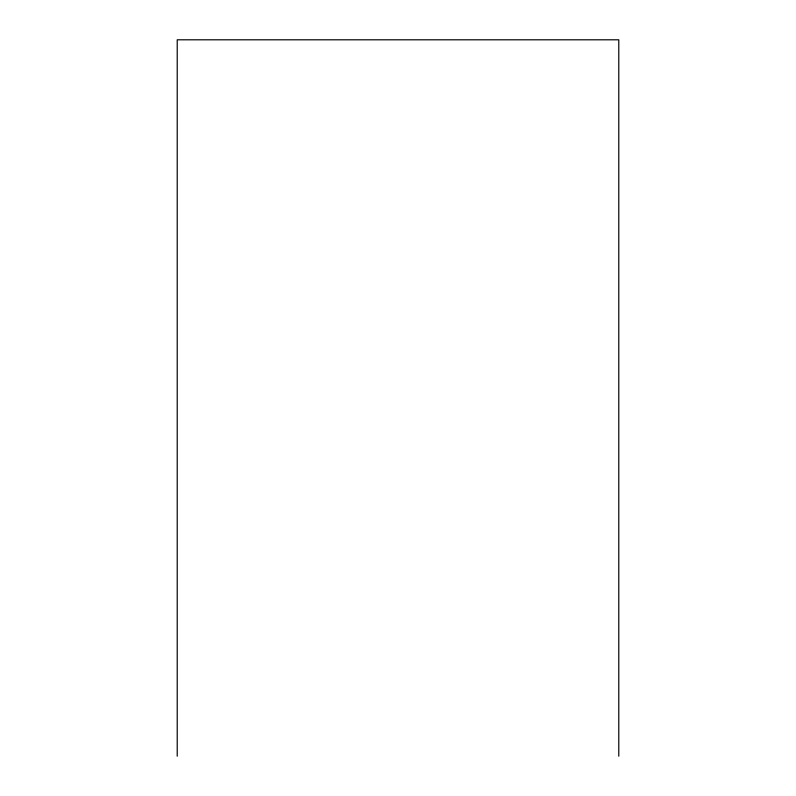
<?xml version="1.0" encoding="UTF-8"?>
<svg xmlns="http://www.w3.org/2000/svg" width="796" height="796" viewBox="0 0 796 796"><rect width="100%" height="100%" fill="white"/><g stroke="black" fill="none" stroke-linecap="round" stroke-linejoin="round"><path stroke-width="1.19" d="M618.781 756.2L618.781 39.8L177.219 39.8L177.219 756.2"/></g></svg>
